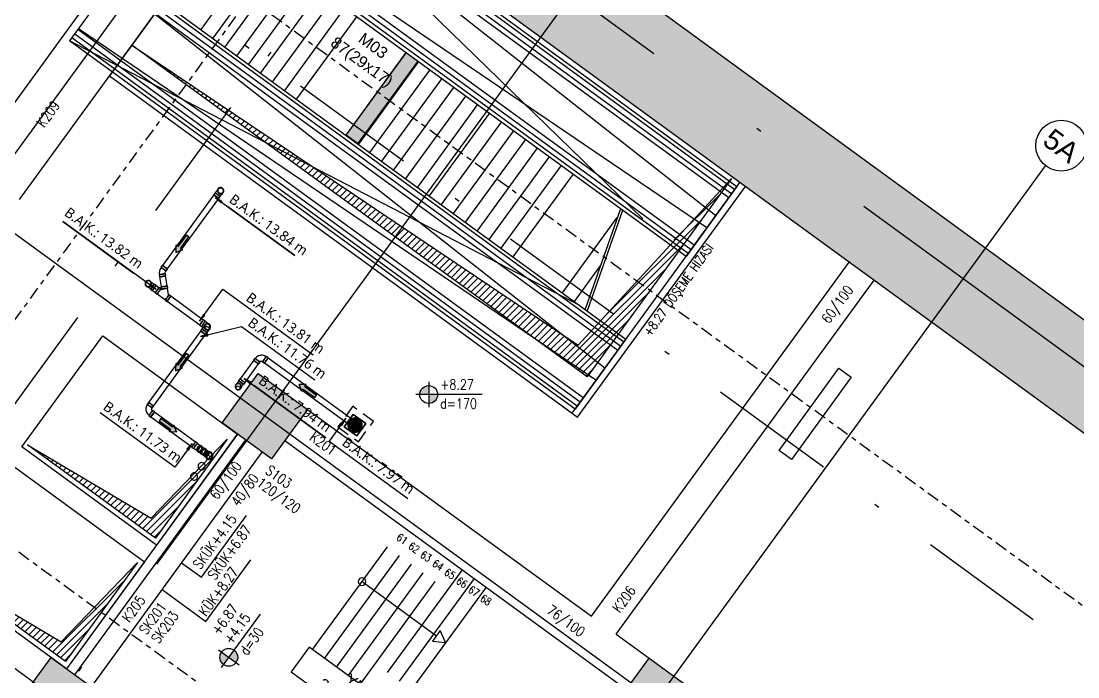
# Model space of a CAD drawing. Header units: millimetres. Extents: x 400382 to 401422, y 4543975 to 4544126.
# Drawn here: x 400757.86 to 400778.61, y 4544097.21 to 4544110.08 of the extents above; entities that cross this region are included whole.
import ezdxf
from ezdxf.enums import TextEntityAlignment as Align

# ---------------------------------------------------------------- set-up
doc = ezdxf.new("R2010")
doc.units = ezdxf.units.MM
for name, pattern in [('AKS', [3, 2.5, -0.25, 0, -0.25]), ('CENTER', [2, 1.25, -0.25, 0.25, -0.25]), ('CIZGI', [0.4, 0.25, -0.15]), ('CONTINU', [0]), ('DASHDOT2', [0.5, 0.25, -0.125, 0, -0.125]), ('HIDDEN', [0.375, 0.25, -0.125])]:
    doc.linetypes.add(name, pattern=pattern)
for name, color, linetype in [('aks prota', 2, 'AKS'), ('boşluk prota', 2, 'Continuous'), ('boşluk taraması prota', 252, 'Continuous'), ('caks prota', 4, 'Continuous'), ('kiriş boyutu prota', 6, 'Continuous'), ('kiriş prota', 6, 'Continuous'), ('kolon prota', 1, 'Continuous'), ('kolon tarama prota', 252, 'Continuous'), ('lkolon prota', 4, 'Continuous'), ('merdiven prota', 2, 'Continuous'), ('metraj prota', 2, 'Continuous'), ('not prota', 2, 'Continuous'), ('perde prota', 1, 'Continuous'), ('PRT-AL-TUNEL_EKSENI', 14, 'DASHDOT2'), ('PRT-MI-a_fit_drainage', 10, 'Continuous'), ('PRT-MI-ad_dim', 8, 'Continuous'), ('prt-s-taxis', 7, 'Continuous'), ('skesit prota', 7, 'Continuous'), ('st-s_level (kot)', 6, 'Continuous'), ('st-s_levelmark (kot işareti)', 4, 'Continuous'), ('st_s_not çizgisi', 4, 'CIZGI'), ('st_s_ölçü', 4, 'Continuous'), ('taks prota', 7, 'Continuous'), ('temel prota', 6, 'Continuous'), ('tkolon prota', 6, 'Continuous'), ('tnot prota', 4, 'Continuous')]:
    doc.layers.add(name, color=color, linetype=linetype)
doc.styles.add('OLCU', font='romanstw.shx')
doc.styles.add('PRT-MI-a_Arial', font='Arial.ttf', dxfattribs={"height": 30})
doc.styles.add('Segoe UI Light_1', font='', dxfattribs={"height": 200})
doc.styles.add('TAKS', font='Arial Unicode.ttf')
doc.styles.add('TKIRIS', font='romanstw.shx')
doc.styles.add('tkolon', font='romanstw.shx')
doc.styles.add('TNOT', font='romanstw.shx', dxfattribs={"width": 0.8, "height": 250})
doc.styles.get('Segoe UI Light_1').set_extended_font_data('Segoe UI Light')

# ---------------------------------------------------------------- blocks, each defined once
blk = doc.blocks.new('yürüyen mer 4')
at = {"color": 253}
blk.add_line((53984.2, 3429.1), (53984.2, 3599.1), dxfattribs=at)
blk.add_lwpolyline([(52756.3, 3429.1), (52756.3, 3599.1)], dxfattribs=at)
at = {"layer": 'st_s_ölçü', "color": 252, "ltscale": 0.1}
for points in [[(52756.3, 3599.1), (53984.2, 3599.1)], [(52756.3, 3591.6), (53984.2, 3591.6)], [(53984.2, 3581.8), (52756.3, 3581.8)], [(52756.3, 3571.6), (53984.2, 3571.6)], [(52756.3, 3529.1), (53984.2, 3569.8)], [(53984.2, 3453.6), (52756.3, 3499.1)], [(52756.3, 3456.6), (53984.2, 3456.6)], [(53984.2, 3446.3), (52756.3, 3446.3)], [(52756.3, 3436.6), (53984.2, 3436.6)], [(53984.2, 3429.1), (52756.3, 3429.1)]]:
    blk.add_lwpolyline(points, dxfattribs=at)
blk = doc.blocks.new('Stair_Anotation')
at = {"color": 0, "style": 'PRT-MI-a_Arial'}
blk.add_attdef('M.ADI', text='', height=0.2, dxfattribs=at).set_placement((0, 0), align=Align.BOTTOM_CENTER)
blk.add_attdef('BAS.SAYI-(EN-RIHT)', text='', height=0.2, dxfattribs=at).set_placement((0, -0.08), align=Align.TOP_CENTER)
blk = doc.blocks.new('*U41')
at = {"layer": 'metraj prota', "color": 4}
blk.add_lwpolyline([(-203.1, 0), (-180.6, 13), (-180.6, -13)], close=True, dxfattribs=at)
blk.add_lwpolyline([(0, 0), (-180.6, 0)], dxfattribs=at)
blk.add_circle((0, 0), 7.5, dxfattribs=at)
blk = doc.blocks.new('PLAN_KOT')
at = {"layer": 'st-s_levelmark (kot işareti)'}
h = blk.add_hatch(color=256, dxfattribs=at)
h.paths.add_polyline_path([(0, 17.5, 0.414214), (-17.5, 0), (0, 0)])
h.paths.add_polyline_path([(17.5, 0), (0, 0), (0, -17.5, 0.414214)])
for p, q in [((0, 25), (0, -25)), ((105, 0), (-25, 0))]:
    blk.add_line(p, q, dxfattribs=at)
blk.add_circle((0, 0), 17.5, dxfattribs=at)
at = {"layer": 'st-s_level (kot)', "color": 6, "style": 'OLCU', "width": 0.8}
for tag, p in [('KOT', (22.7, 9.8)), ('DÖŞEME_KALINLIĞI', (22.7, -27.6))]:
    blk.add_attdef(tag, p, '', height=20, dxfattribs=at)
blk = doc.blocks.new('+8.27 mekanik')
at = {"layer": 'kolon tarama prota'}
for points in [[(19225, 171739), (19375, 171720), (19375, 171759)], [(19225, 170411), (19147, 170528), (19195, 170528), (19195, 170811), (19255, 170811), (19255, 170528), (19303, 170528)], [(22710, 169744), (22827, 169822), (22827, 169774), (23110, 169774), (23110, 169714), (22827, 169714), (22827, 169666)], [(19339, 169597), (19189, 169617), (19189, 169578)], [(20401, 169597), (20421, 169747), (20382, 169747)], [(23842, 169744), (23823, 169594), (23862, 169594)], [(20590, 169360), (20702, 169461), (20672, 169487)], [(21771, 169204), (21921, 169184), (21921, 169224)], [(20590, 168530), (20512, 168647), (20560, 168647), (20560, 168930), (20620, 168930), (20620, 168647), (20668, 168647)], [(21310, 167572), (21193, 167494), (21193, 167542), (20910, 167542), (20910, 167602), (21193, 167602), (21193, 167650)], [(21697, 167572), (21677, 167422), (21717, 167422)]]:
    blk.add_hatch(color=256, dxfattribs=at).paths.add_polyline_path(points, flags=0)
for p, q in [((19161, 171811), (19161, 171766)), ((19166, 171766), (19166, 170049)), ((19375, 171759), (19225, 171739)), ((19225, 171739), (19375, 171720)), ((19225, 171739), (21154, 171739)), ((19284, 170049), (19284, 171766)), ((19289, 171766), (19289, 171811)), ((19375, 171720), (19375, 171759)), ((21154, 171739), (19514, 171739)), ((19255, 170811), (19195, 170811)), ((19195, 170811), (19195, 170528)), ((19255, 170811), (19195, 170811)), ((19195, 170528), (19195, 170811)), ((19255, 170528), (19255, 170811)), ((19255, 170528), (19255, 170811)), ((19195, 170528), (19147, 170528)), ((19147, 170528), (19225, 170411)), ((19195, 170528), (19147, 170528)), ((19147, 170528), (19225, 170411)), ((19225, 170411), (19303, 170528)), ((19303, 170528), (19225, 170411)), ((19303, 170528), (19255, 170528)), ((19255, 170528), (19303, 170528)), ((20401, 170374), (22593, 170374)), ((20401, 169597), (20401, 170374)), ((19161, 170049), (19161, 170004)), ((19289, 170004), (19289, 170049)), ((20590, 169360), (21129, 169997)), ((21129, 169997), (22909, 169997)), ((19219, 169864), (19251, 169833)), ((19254, 169836), (19395, 169696)), ((19341, 169923), (19309, 169954)), ((19478, 169779), (19337, 169920)), ((19513, 169751), (19481, 169782)), ((21913, 169808), (21869, 169808)), ((23925, 169803), (21913, 169803)), ((22827, 169822), (22710, 169744)), ((22827, 169822), (22710, 169744)), ((22827, 169774), (22827, 169822)), ((22827, 169774), (22827, 169822)), ((23110, 169774), (22827, 169774)), ((22827, 169774), (23110, 169774)), ((23110, 169714), (23110, 169774)), ((23110, 169714), (23110, 169774)), ((24218, 169894), (23918, 169894)), ((23918, 169894), (23918, 169594)), ((23918, 169594), (23918, 169894)), ((23918, 169894), (24218, 169894)), ((23918, 169894), (23918, 169894)), ((23969, 169808), (23925, 169808)), ((24063, 169884), (24063, 169864)), ((24063, 169864), (24063, 169884)), ((24063, 169884), (24063, 169884)), ((24063, 169864), (24063, 169864)), ((24063, 169839), (24063, 169819)), ((24063, 169819), (24063, 169839)), ((24063, 169839), (24063, 169839)), ((24063, 169819), (24063, 169819)), ((24063, 169794), (24063, 169774)), ((24063, 169774), (24063, 169794)), ((24063, 169794), (24063, 169794)), ((24063, 169774), (24063, 169774)), ((24073, 169864), (24073, 169884)), ((24073, 169884), (24073, 169864)), ((24073, 169884), (24073, 169884)), ((24073, 169864), (24073, 169864)), ((24073, 169819), (24073, 169839)), ((24073, 169839), (24073, 169819)), ((24073, 169839), (24073, 169839)), ((24073, 169819), (24073, 169819)), ((24073, 169774), (24073, 169794)), ((24073, 169794), (24073, 169774)), ((24073, 169794), (24073, 169794)), ((24073, 169774), (24073, 169774)), ((24218, 169594), (24218, 169894)), ((24218, 169894), (24218, 169594)), ((24218, 169894), (24218, 169894)), ((17078, 169597), (18796, 169597)), ((19339, 169597), (17078, 169597)), ((19153, 169661), (19153, 169661)), ((19339, 169597), (19189, 169617)), ((19189, 169617), (19189, 169578)), ((19189, 169578), (19339, 169597)), ((19296, 169661), (19251, 169661)), ((19368, 169656), (19296, 169656)), ((19413, 169661), (19368, 169661)), ((19391, 169692), (19423, 169661)), ((19438, 169655), (19413, 169655)), ((19427, 169665), (19438, 169655)), ((19600, 169655), (19508, 169746)), ((19610, 169655), (19600, 169655)), ((19654, 169661), (19610, 169661)), ((19616, 169638), (19610, 169644)), ((19610, 169632), (19610, 169631)), ((20447, 169656), (19654, 169656)), ((20421, 169747), (20382, 169747)), ((20382, 169747), (20401, 169597)), ((20401, 169597), (20421, 169747)), ((20491, 169661), (20447, 169661)), ((21707, 169646), (21707, 169601)), ((21712, 169601), (21712, 169148)), ((21830, 169148), (21830, 169601)), ((21834, 169601), (21834, 169646)), ((21869, 169681), (21913, 169681)), ((21913, 169685), (23925, 169685)), ((22710, 169744), (22827, 169666)), ((22827, 169666), (22710, 169744)), ((22827, 169666), (22827, 169714)), ((22827, 169714), (23110, 169714)), ((22827, 169714), (23110, 169714)), ((22827, 169714), (22827, 169666)), ((23842, 169744), (23823, 169594)), ((23823, 169594), (23862, 169594)), ((23862, 169594), (23842, 169744)), ((23842, 169744), (23842, 169189)), ((23918, 169594), (24218, 169594)), ((24218, 169594), (23918, 169594)), ((23918, 169594), (23918, 169594)), ((23925, 169681), (23969, 169681)), ((23948, 169749), (23928, 169749)), ((23928, 169749), (23948, 169749)), ((23928, 169749), (23928, 169749)), ((23928, 169739), (23948, 169739)), ((23948, 169739), (23928, 169739)), ((23928, 169739), (23928, 169739)), ((23948, 169749), (23948, 169749)), ((23948, 169739), (23948, 169739)), ((23993, 169749), (23973, 169749)), ((23973, 169749), (23993, 169749)), ((23973, 169749), (23973, 169749)), ((23973, 169739), (23993, 169739)), ((23993, 169739), (23973, 169739)), ((23973, 169739), (23973, 169739)), ((23993, 169749), (23993, 169749)), ((23993, 169739), (23993, 169739)), ((24038, 169749), (24018, 169749)), ((24018, 169749), (24038, 169749)), ((24018, 169749), (24018, 169749)), ((24018, 169739), (24038, 169739)), ((24038, 169739), (24018, 169739)), ((24018, 169739), (24018, 169739)), ((24038, 169749), (24038, 169749)), ((24038, 169739), (24038, 169739)), ((24063, 169715), (24063, 169695)), ((24063, 169695), (24063, 169715)), ((24063, 169715), (24063, 169715)), ((24063, 169695), (24063, 169695)), ((24063, 169670), (24063, 169649)), ((24063, 169649), (24063, 169670)), ((24063, 169670), (24063, 169670)), ((24063, 169649), (24063, 169649)), ((24063, 169624), (24063, 169604)), ((24063, 169604), (24063, 169624)), ((24063, 169624), (24063, 169624)), ((24063, 169604), (24063, 169604)), ((24073, 169695), (24073, 169715)), ((24073, 169715), (24073, 169695)), ((24073, 169715), (24073, 169715)), ((24073, 169695), (24073, 169695)), ((24073, 169649), (24073, 169670)), ((24073, 169670), (24073, 169649)), ((24073, 169670), (24073, 169670)), ((24073, 169649), (24073, 169649)), ((24073, 169604), (24073, 169624)), ((24073, 169624), (24073, 169604)), ((24073, 169624), (24073, 169624)), ((24073, 169604), (24073, 169604)), ((24117, 169749), (24097, 169749)), ((24097, 169749), (24117, 169749)), ((24097, 169749), (24097, 169749)), ((24097, 169739), (24117, 169739)), ((24117, 169739), (24097, 169739)), ((24097, 169739), (24097, 169739)), ((24117, 169749), (24117, 169749)), ((24117, 169739), (24117, 169739)), ((24163, 169749), (24142, 169749)), ((24142, 169749), (24163, 169749)), ((24142, 169749), (24142, 169749)), ((24142, 169739), (24163, 169739)), ((24163, 169739), (24142, 169739)), ((24142, 169739), (24142, 169739)), ((24163, 169749), (24163, 169749)), ((24163, 169739), (24163, 169739)), ((24208, 169749), (24188, 169749)), ((24188, 169749), (24208, 169749)), ((24188, 169749), (24188, 169749)), ((24188, 169739), (24208, 169739)), ((24208, 169739), (24188, 169739)), ((24188, 169739), (24188, 169739)), ((24208, 169749), (24208, 169749)), ((24208, 169739), (24208, 169739)), ((24218, 169594), (24218, 169594)), ((19153, 169534), (19153, 169534)), ((19251, 169534), (19296, 169534)), ((19296, 169538), (19368, 169538)), ((19368, 169534), (19413, 169534)), ((19413, 169540), (19610, 169540)), ((19610, 169534), (19654, 169534)), ((19654, 169538), (20447, 169538)), ((20447, 169534), (20491, 169534)), ((20526, 169499), (20526, 169455)), ((20531, 169455), (20531, 167715)), ((20672, 169487), (20590, 169360)), ((20590, 169360), (20702, 169461)), ((20649, 167715), (20649, 169455)), ((20653, 169455), (20653, 169499)), ((20702, 169461), (20672, 169487)), ((21707, 169148), (21707, 169103)), ((21921, 169224), (21771, 169204)), ((21771, 169204), (21921, 169184)), ((21771, 169204), (23752, 169204)), ((21834, 169103), (21834, 169148)), ((21921, 169184), (21921, 169224)), ((23752, 169204), (22023, 169204)), ((23842, 169189), (25759, 169189)), ((20620, 168930), (20560, 168930)), ((20560, 168930), (20560, 168647)), ((20620, 168930), (20560, 168930)), ((20560, 168647), (20560, 168930)), ((20620, 168647), (20620, 168930)), ((20620, 168647), (20620, 168930)), ((20560, 168647), (20512, 168647)), ((20512, 168647), (20590, 168530)), ((20560, 168647), (20512, 168647)), ((20512, 168647), (20590, 168530)), ((20590, 168530), (20668, 168647)), ((20668, 168647), (20590, 168530)), ((20668, 168647), (20620, 168647)), ((20620, 168647), (20668, 168647)), ((20526, 167715), (20526, 167670)), ((20653, 167670), (20653, 167715)), ((20733, 167636), (20688, 167636)), ((20688, 167508), (20733, 167508)), ((21732, 167631), (20733, 167631)), ((20733, 167513), (21732, 167513)), ((21193, 167602), (20910, 167602)), ((20910, 167602), (20910, 167542)), ((21193, 167602), (20910, 167602)), ((20910, 167602), (20910, 167542)), ((20910, 167542), (21193, 167542)), ((21193, 167542), (20910, 167542)), ((21310, 167572), (21193, 167650)), ((21193, 167650), (21193, 167602)), ((21193, 167650), (21310, 167572)), ((21193, 167602), (21193, 167650)), ((21193, 167494), (21310, 167572)), ((21193, 167494), (21310, 167572)), ((21193, 167542), (21193, 167494)), ((21193, 167542), (21193, 167494)), ((21697, 167572), (21677, 167422)), ((21717, 167422), (21697, 167572)), ((21697, 167572), (21697, 166994)), ((21776, 167636), (21732, 167636)), ((21732, 167508), (21776, 167508)), ((21902, 167636), (21871, 167636)), ((21871, 167508), (21902, 167508)), ((21954, 167631), (21902, 167631)), ((21902, 167513), (21954, 167513)), ((21985, 167636), (21954, 167636)), ((21954, 167508), (21985, 167508)), ((22075, 167629), (21985, 167629)), ((21985, 167515), (22075, 167515)), ((22081, 167529), (22081, 167615)), ((21677, 167422), (21717, 167422)), ((21697, 166994), (19882, 166994))]:
    blk.add_line(p, q, dxfattribs=at)
at = {"layer": 'kolon tarama prota', "flags": 128}
for points in [[(19168, 171909), (19172, 171932), (19186, 171951), (19206, 171963), (19225, 171966)], [(19168, 171811), (19168, 171841), (19168, 171868), (19168, 171890), (19168, 171904), (19168, 171909), (19168, 171909)], [(19225, 171852), (19202, 171857), (19183, 171870), (19171, 171890), (19168, 171909)], [(19225, 171966), (19248, 171962), (19267, 171948), (19279, 171929), (19282, 171909)], [(19282, 171909), (19277, 171887), (19264, 171868), (19244, 171855), (19225, 171852)], [(19282, 171909), (19282, 171904), (19282, 171891), (19282, 171869), (19282, 171842), (19282, 171812), (19282, 171811)], [(19168, 170004), (19173, 169962), (19182, 169931)], [(19288, 169975), (19282, 170001), (19282, 170004)], [(19305, 169950), (19289, 169972), (19288, 169975)], [(19182, 169931), (19203, 169894), (19224, 169869)], [(21869, 169802), (21831, 169797), (21795, 169783), (21764, 169761), (21759, 169756)], [(23969, 169802), (23999, 169802), (24027, 169802), (24048, 169802), (24063, 169802), (24068, 169802), (24068, 169802)], [(24011, 169744), (24015, 169767), (24029, 169786), (24048, 169798), (24068, 169802)], [(24068, 169802), (24090, 169797), (24109, 169783), (24121, 169764), (24125, 169744)], [(19153, 169655), (19157, 169655), (19171, 169655), (19193, 169655), (19220, 169655), (19250, 169655), (19251, 169655)], [(20590, 169655), (20585, 169655), (20571, 169655), (20550, 169655), (20523, 169655), (20493, 169655), (20491, 169655)], [(20533, 169597), (20537, 169620), (20551, 169639), (20570, 169651), (20590, 169655)], [(20533, 169499), (20533, 169529), (20533, 169557), (20533, 169578), (20533, 169592), (20533, 169597), (20533, 169597)], [(20590, 169540), (20567, 169545), (20548, 169558), (20536, 169578), (20533, 169597)], [(20590, 169655), (20612, 169650), (20631, 169637), (20644, 169617), (20647, 169597)], [(20647, 169597), (20642, 169575), (20629, 169556), (20609, 169544), (20590, 169540)], [(20647, 169597), (20647, 169593), (20647, 169579), (20647, 169558), (20647, 169531), (20647, 169500), (20647, 169499)], [(21759, 169756), (21735, 169726), (21720, 169690), (21714, 169653), (21713, 169646)], [(21828, 169646), (21832, 169665), (21840, 169675)], [(21840, 169675), (21857, 169685), (21869, 169687)], [(24068, 169687), (24063, 169687), (24049, 169687), (24028, 169687), (24001, 169687), (23971, 169687), (23969, 169687)], [(24068, 169687), (24045, 169692), (24026, 169705), (24014, 169725), (24011, 169744)], [(24125, 169744), (24120, 169722), (24107, 169703), (24087, 169691), (24068, 169687)], [(19251, 169540), (19221, 169540), (19194, 169540), (19172, 169540), (19158, 169540), (19153, 169540), (19153, 169540)], [(20491, 169540), (20522, 169540), (20549, 169540), (20571, 169540), (20585, 169540), (20590, 169540), (20590, 169540)], [(21713, 169103), (21713, 169073), (21713, 169046), (21713, 169024), (21713, 169010), (21713, 169005), (21713, 169005)], [(21828, 169005), (21828, 169010), (21828, 169023), (21828, 169045), (21828, 169072), (21828, 169102), (21828, 169103)], [(20533, 167670), (20537, 167632), (20551, 167596), (20574, 167565), (20578, 167560)], [(20578, 167560), (20609, 167537), (20644, 167521), (20682, 167515), (20688, 167515)], [(20659, 167641), (20649, 167658), (20647, 167670)], [(20688, 167629), (20669, 167634), (20659, 167641)], [(21871, 167629), (21842, 167629), (21809, 167629), (21776, 167629)], [(21776, 167515), (21812, 167515), (21845, 167515), (21871, 167515)]]:
    blk.add_lwpolyline(points, dxfattribs=at)
at = {"layer": 'kolon tarama prota'}
for centre, radius, start, end in [((19225, 171909), 63.8, 90.0005, 270.0005), ((19225, 171909), 63.8, 90.0005, 270.0005), ((19225, 171909), 57.2, 90.0005, 270.0005), ((19225, 171909), 63.8, 270.0005, 90.0005), ((19225, 171909), 63.8, 270.0005, 90.0005), ((19225, 171909), 57.1, 270.0005, 90.0005), ((24068, 169744), 140, 92.0467, 177.9533), ((24068, 169744), 140, 92.0467, 177.9533), ((24068, 169744), 120, 92.388, 177.612), ((24068, 169744), 120, 92.388, 177.612), ((24068, 169744), 100, 90, 270), ((24068, 169744), 100, 90, 270), ((24068, 169744), 95, 93.017, 176.983), ((24068, 169744), 95, 93.017, 176.983), ((24068, 169744), 90, 90, 270), ((24068, 169744), 90, 90, 270), ((24068, 169744), 75, 93.8226, 176.1774), ((24068, 169744), 75, 93.8226, 176.1774), ((24068, 169744), 63.8, 0, 180), ((24068, 169744), 63.8, 0, 180), ((24068, 169744), 59, 0, 180), ((24068, 169744), 57.2, 0, 180), ((24068, 169744), 50, 95.7392, 174.2608), ((24068, 169744), 50, 95.7392, 174.2608), ((24068, 169744), 50, 90, 270), ((24068, 169744), 50, 90, 270), ((24068, 169744), 30, 99.5941, 170.4059), ((24068, 169744), 30, 99.5941, 170.4059), ((24068, 169744), 100, 270, 90), ((24068, 169744), 100, 270, 90), ((24068, 169744), 90, 270, 90), ((24068, 169744), 90, 270, 90), ((24068, 169774), 29.5, 270, 90), ((24068, 169744), 50, 270, 90), ((24068, 169744), 50, 270, 90), ((24068, 169744), 140, 2.0467, 87.9533), ((24068, 169744), 140, 2.0467, 87.9533), ((24068, 169744), 120, 2.388, 87.612), ((24068, 169744), 120, 2.388, 87.612), ((24068, 169744), 95, 3.017, 86.983), ((24068, 169744), 95, 3.017, 86.983), ((24068, 169744), 75, 3.8226, 86.1774), ((24068, 169744), 75, 3.8226, 86.1774), ((24068, 169744), 50, 5.7392, 84.2608), ((24068, 169744), 50, 5.7392, 84.2608), ((24068, 169744), 30, 9.5941, 80.4059), ((24068, 169744), 30, 9.5941, 80.4059), ((19153, 169597), 63.8, 360, 180), ((19153, 169597), 63.8, 360, 180), ((19153, 169597), 63.8, 180, 360), ((19153, 169597), 63.8, 180, 360), ((19153, 169597), 57.2, 360, 180), ((19153, 169597), 57.1, 180, 360), ((20590, 169597), 63.8, 0, 180), ((20590, 169597), 63.8, 0, 180), ((20590, 169597), 63.8, 90, 270), ((20590, 169597), 63.8, 90, 270), ((20590, 169597), 63.8, 180, 0), ((20590, 169597), 63.8, 180, 0), ((20590, 169597), 59, 0, 180), ((20590, 169597), 59, 180, 0), ((20590, 169597), 57.2, 0, 180), ((20590, 169597), 57.1, 90, 270), ((20590, 169597), 57.1, 180, 0), ((20590, 169568), 29.5, 90, 270), ((20590, 169597), 63.8, 270, 90), ((20590, 169597), 63.8, 270, 90), ((20590, 169627), 29.5, 270, 90), ((20590, 169597), 57.1, 270, 90), ((24068, 169744), 140, 182.0467, 267.9533), ((24068, 169744), 140, 182.0467, 267.9533), ((24068, 169744), 120, 182.388, 267.612), ((24068, 169744), 120, 182.388, 267.612), ((24068, 169744), 95, 183.017, 266.983), ((24068, 169744), 95, 183.017, 266.983), ((24068, 169744), 75, 183.8226, 266.1774), ((24068, 169744), 75, 183.8226, 266.1774), ((24068, 169744), 63.8, 180, 0), ((24068, 169744), 63.8, 180, 0), ((24068, 169744), 59, 180, 0), ((24068, 169744), 57.1, 180, 0), ((24068, 169744), 50, 185.7392, 264.2608), ((24068, 169744), 50, 185.7392, 264.2608), ((24068, 169715), 29.5, 90, 270), ((24068, 169744), 30, 189.5941, 260.4059), ((24068, 169744), 30, 189.5941, 260.4059), ((24068, 169744), 50, 275.7392, 354.2608), ((24068, 169744), 30, 279.5941, 350.4059), ((24068, 169744), 95, 273.017, 356.983), ((24068, 169744), 75, 273.8226, 356.1774), ((24068, 169744), 140, 272.0467, 357.9533), ((24068, 169744), 120, 272.388, 357.612), ((24068, 169744), 30, 279.5941, 350.4059), ((24068, 169744), 50, 275.7392, 354.2608), ((24068, 169744), 75, 273.8226, 356.1774), ((24068, 169744), 95, 273.017, 356.983), ((24068, 169744), 120, 272.388, 357.612), ((24068, 169744), 140, 272.0467, 357.9533), ((21771, 169005), 63.8, 90, 270), ((21771, 169005), 63.8, 90, 270), ((21771, 169005), 59, 0, 180), ((21771, 169005), 59, 180, 0), ((21771, 169005), 57.2, 90, 270), ((21771, 168975), 29.5, 90, 270), ((21771, 169005), 63.8, 270, 90), ((21771, 169005), 63.8, 270, 90), ((21771, 169034), 29.5, 270, 90), ((21771, 169005), 57.1, 270, 90), ((22108, 167572), 75.5, 0, 180), ((22108, 167572), 75.5, 0, 180), ((22108, 167572), 75.5, 180, 0), ((22108, 167572), 75.5, 180, 0), ((22108, 167572), 72, 0, 180), ((22108, 167572), 72, 180, 0), ((22108, 167572), 63.8, 0, 180), ((22108, 167572), 63.8, 0, 180), ((22108, 167572), 63.8, 180, 0), ((22108, 167572), 63.8, 180, 0), ((22108, 167572), 59, 0, 180), ((22108, 167572), 59, 180, 0), ((22108, 167536), 36, 90, 270), ((22108, 167608), 36, 270, 90), ((22108, 167318), 70.6, 0, 180), ((22108, 167318), 70.7, 180, 0), ((22108, 167068), 70.6, 0, 180), ((22108, 167068), 70.6, 180, 0)]:
    blk.add_arc(centre, radius, start, end, dxfattribs=at)
for centre, major_axis, ratio, start_param, end_param in [((19225, 171811), (-63.8, 0), 0.01, 4.712389, 7.853982), ((19225, 171766), (-63.8, 0), 0.01, 4.712389, 7.853982), ((19225, 171811), (-57.1, 0), 0.01, 4.712389, 7.853982), ((19225, 171766), (59, 0), 0.009999, 1.570796, 3.141593), ((19225, 171766), (59, 0), 0.009999, 3.141593, 4.712389), ((19225, 171811), (-57.1, 0), 0.01, 1.570796, 4.712389), ((19225, 171811), (-63.8, 0), 0.01, 1.570796, 4.712389), ((19225, 171766), (59, 0), 0.009999, 0, 1.570796), ((19225, 171766), (-63.8, 0), 0.01, 1.570796, 4.712389), ((19225, 171766), (59, 0), 0.009999, 4.712389, 6.283185), ((19225, 170049), (63.8, 0), 0.009999, 3.145737, 6.28733), ((19225, 170049), (63.8, 0), 0.009999, 0.004144, 3.145737), ((19225, 170004), (63.8, 0), 0.009999, 0.004144, 3.145737), ((19225, 170004), (63.8, 0), 0.009999, 3.145737, 6.28733), ((19225, 170049), (59, 0), 0.009999, 1.570796, 3.141593), ((19225, 170049), (59, 0), 0.009999, 3.141593, 4.712389), ((19225, 170004), (57.1, 0), 0.009999, 0.004144, 3.145737), ((19225, 170004), (57.1, 0), 0.009999, 3.145737, 6.28733), ((19225, 170049), (59, 0), 0.009999, 0, 1.570796), ((19225, 170049), (59, 0), 0.009999, 4.712389, 6.283185), ((19264, 169909), (45.1, 45.1), 0.010001, 6.279045, 9.420638), ((19264, 169909), (45.1, 45.1), 0.010001, 3.137453, 6.279045), ((19264, 169909), (40.4, 40.4), 0.010001, 3.137453, 6.279045), ((19264, 169909), (40.4, 40.4), 0.010001, 6.279045, 9.420638), ((19296, 169878), (45.1, 45.1), 0.010001, 6.279045, 9.420638), ((19296, 169878), (45.1, 45.1), 0.010001, 3.137453, 6.279045), ((19296, 169878), (41.7, 41.7), 0.009979, 1.570796, 3.141593), ((19296, 169878), (41.7, 41.7), 0.009979, 3.141593, 4.712389), ((19296, 169878), (41.7, 41.7), 0.009979, 0, 1.570796), ((19296, 169878), (41.7, 41.7), 0.009979, 4.712389, 6.283185), ((19436, 169737), (45.1, 45.1), 0.010001, 0.004141, 3.145733), ((19436, 169737), (45.1, 45.1), 0.010001, 3.145733, 6.287326), ((19436, 169737), (41.7, 41.7), 0.009979, 0, 1.570796), ((19436, 169737), (41.7, 41.7), 0.009979, 4.712389, 6.283185), ((21869, 169744), (0, 63.8), 0.01, 0.009999, 3.151592), ((21869, 169744), (0, 57.1), 0.01, 0.009999, 3.151592), ((21869, 169744), (0, 63.8), 0.01, 3.151592, 6.293184), ((21869, 169744), (0, 57.2), 0.01, 3.151592, 6.293184), ((21913, 169744), (0, 63.8), 0.01, 0.009999, 3.151592), ((21913, 169744), (0, 63.8), 0.01, 3.151592, 6.293184), ((21913, 169744), (0, 59), 0.01, 4.712389, 6.283185), ((21913, 169744), (0, 59), 0.01, 0, 1.570796), ((23925, 169744), (0, 63.8), 0.01, 4.712389, 7.853982), ((23925, 169744), (0, 59), 0.01, 0, 1.570796), ((23925, 169744), (0, 59), 0.01, 4.712389, 6.283185), ((23969, 169744), (0, 63.8), 0.01, 4.712389, 7.853982), ((23969, 169744), (0, 57.2), 0.01, 4.712389, 7.853982), ((19251, 169597), (0, 63.8), 0.01, 4.712389, 7.853982), ((19251, 169597), (0, 63.8), 0.01, 1.570796, 4.712389), ((19251, 169597), (0, 57.2), 0.01, 4.712389, 7.853982), ((19251, 169597), (0, 57.1), 0.01, 1.570796, 4.712389), ((19296, 169597), (0, 63.8), 0.01, 4.712389, 7.853982), ((19296, 169597), (0, 59), 0.01, 0, 1.570796), ((19296, 169597), (0, 59), 0.01, 1.570796, 3.141593), ((19296, 169597), (0, 63.8), 0.01, 1.570796, 4.712389), ((19296, 169597), (0, 59), 0.01, 4.712389, 6.283185), ((19296, 169597), (0, 59), 0.01, 3.141593, 4.712389), ((19368, 169597), (0, 63.8), 0.01, 6.279041, 9.420634), ((19368, 169597), (0, 59), 0.01, 0, 1.570796), ((19368, 169597), (0, 59), 0.01, 1.570796, 3.141593), ((19368, 169597), (0, 63.8), 0.01, 3.137448, 6.279041), ((19368, 169597), (0, 59), 0.01, 4.712389, 6.283185), ((19368, 169597), (0, 59), 0.01, 3.141593, 4.712389), ((19436, 169737), (41.7, 41.7), 0.009979, 1.570796, 3.141593), ((19436, 169737), (41.7, 41.7), 0.009979, 3.141593, 4.712389), ((19413, 169597), (0, 63.8), 0.01, 6.279041, 9.420634), ((19413, 169597), (0, 57.1), 0.01, 6.279041, 9.420634), ((19413, 169597), (0, 63.8), 0.01, 3.137448, 6.279041), ((19413, 169597), (0, 57.2), 0.01, 3.137448, 6.279041), ((19468, 169706), (45.1, 45.1), 0.010001, 0.004141, 3.145733), ((19468, 169706), (45.1, 45.1), 0.010001, 3.145733, 6.287326), ((19468, 169706), (40.4, 40.4), 0.010001, 0.004141, 3.145733), ((19468, 169706), (40.4, 40.4), 0.010001, 3.145733, 6.287326), ((19610, 169597), (0, 63.8), 0.01, 6.279041, 9.420634), ((19610, 169597), (0, 57.2), 0.01, 6.279041, 9.420634), ((19610, 169597), (0, 63.8), 0.01, 3.137448, 6.279041), ((19610, 169597), (0, 57.1), 0.01, 3.137448, 6.279041), ((19576, 169597), (40.4, 40.4), 0.010001, 5.71513, 6.287326), ((19576, 169597), (40.4, 40.4), 0.010001, 0.004141, 0.576337), ((19654, 169597), (0, 63.8), 0.01, 6.279041, 9.420634), ((19654, 169597), (0, 63.8), 0.01, 3.137448, 6.279041), ((19654, 169597), (0, 59), 0.009925, 0, 1.570796), ((19654, 169597), (0, 59), 0.009925, 4.712389, 6.283185), ((19654, 169597), (0, 59), 0.009925, 1.570796, 3.141593), ((19654, 169597), (0, 59), 0.009925, 3.141593, 4.712389), ((20447, 169597), (0, 63.8), 0.009925, 4.712389, 7.853982), ((20447, 169597), (0, 59), 0.009925, 0, 1.570796), ((20447, 169597), (0, 59), 0.009925, 1.570796, 3.141593), ((20447, 169597), (0, 63.8), 0.009925, 1.570796, 4.712389), ((20447, 169597), (0, 59), 0.009925, 4.712389, 6.283185), ((20447, 169597), (0, 59), 0.009925, 3.141593, 4.712389), ((20491, 169597), (0, 63.8), 0.009925, 4.712389, 7.853982), ((20491, 169597), (0, 57.2), 0.009925, 4.712389, 7.853982), ((20491, 169597), (0, 63.8), 0.009925, 1.570796, 4.712389), ((20491, 169597), (0, 57.1), 0.009925, 1.570796, 4.712389), ((21771, 169646), (-63.8, 0), 0.01, 6.273186, 9.414779), ((21771, 169601), (-63.8, 0), 0.01, 6.273186, 9.414779), ((21771, 169646), (-63.8, 0), 0.01, 3.131593, 6.273186), ((21771, 169601), (-63.8, 0), 0.01, 3.131593, 6.273186), ((21771, 169601), (59, 0), 0.01, 1.570796, 3.141593), ((21771, 169601), (59, 0), 0.01, 3.141593, 4.712389), ((21771, 169646), (-57.1, 0), 0.01, 3.131593, 6.273186), ((21771, 169646), (-57.1, 0), 0.01, 6.273186, 9.414779), ((21771, 169601), (59, 0), 0.01, 0, 1.570796), ((21771, 169601), (59, 0), 0.01, 4.712389, 6.283185), ((21913, 169744), (0, 59), 0.01, 3.141593, 4.712389), ((21913, 169744), (0, 59), 0.01, 1.570796, 3.141593), ((23925, 169744), (0, 59), 0.01, 1.570796, 3.141593), ((23925, 169744), (0, 63.8), 0.01, 1.570796, 4.712389), ((23925, 169744), (0, 59), 0.01, 3.141593, 4.712389), ((23969, 169744), (0, 57.1), 0.01, 1.570796, 4.712389), ((23969, 169744), (0, 63.8), 0.01, 1.570796, 4.712389), ((20590, 169499), (63.8, 0), 0.009978, 1.570796, 4.712389), ((20590, 169455), (-63.8, 0), 0.009978, 4.712389, 7.853982), ((20590, 169499), (57.1, 0), 0.009978, 1.570796, 4.712389), ((20590, 169455), (59, 0), 0.00998, 3.141593, 4.712389), ((20590, 169455), (-59, 0), 0.00998, 4.712389, 6.283185), ((20590, 169499), (-57.2, 0), 0.009978, 1.570796, 4.712389), ((20590, 169499), (-63.8, 0), 0.009978, 1.570796, 4.712389), ((20590, 169455), (59, 0), 0.00998, 4.712389, 6.283185), ((20590, 169455), (-59, 0), 0.00998, 3.141593, 4.712389), ((20590, 169455), (63.8, 0), 0.009978, 4.712389, 7.853982), ((21771, 169148), (63.8, 0), 0.01, 1.570796, 4.712389), ((21771, 169148), (59, 0), 0.01, 1.570796, 3.141593), ((21771, 169148), (59, 0), 0.01, 3.141593, 4.712389), ((21771, 169148), (59, 0), 0.01, 0, 1.570796), ((21771, 169148), (59, 0), 0.01, 4.712389, 6.283185), ((21771, 169148), (63.8, 0), 0.01, 4.712389, 7.853982), ((21771, 169103), (63.8, 0), 0.01, 1.570796, 4.712389), ((21771, 169103), (57.2, 0), 0.01, 1.570796, 4.712389), ((21771, 169103), (63.8, 0), 0.01, 4.712389, 7.853982), ((21771, 169103), (57.1, 0), 0.01, 4.712389, 7.853982), ((20590, 167715), (63.8, 0), 0.009978, 3.151592, 6.293184), ((20590, 167715), (63.8, 0), 0.009978, 0.009999, 3.151592), ((20590, 167715), (-59, 0), 0.00998, 4.712389, 6.283185), ((20590, 167715), (-59, 0), 0.00998, 0, 1.570796), ((20590, 167715), (-59, 0), 0.00998, 3.141593, 4.712389), ((20590, 167715), (-59, 0), 0.00998, 1.570796, 3.141593), ((20590, 167670), (63.8, 0), 0.009978, 0.009999, 3.151592), ((20590, 167670), (63.8, 0), 0.009978, 3.151592, 6.293184), ((20590, 167670), (57.2, 0), 0.009978, 0.009999, 3.151592), ((20590, 167670), (57.1, 0), 0.009978, 3.151592, 6.293184), ((20688, 167572), (0, 63.8), 0.01, 6.273207, 9.4148), ((20688, 167572), (0, 63.8), 0.01, 3.131615, 6.273207), ((20688, 167572), (0, 57.2), 0.01, 3.131615, 6.273207), ((20688, 167572), (0, 57.2), 0.01, 6.273207, 9.4148), ((20733, 167572), (0, 63.8), 0.01, 6.273207, 9.4148), ((20733, 167572), (0, 59), 0.01, 0, 1.570796), ((20733, 167572), (0, 59), 0.01, 1.570796, 3.141593), ((20733, 167572), (0, 63.8), 0.01, 3.131615, 6.273207), ((20733, 167572), (0, 59), 0.01, 4.712389, 6.283185), ((20733, 167572), (0, 59), 0.01, 3.141593, 4.712389), ((21732, 167572), (0, 63.8), 0.01, 4.712389, 7.853982), ((21732, 167572), (0, 59), 0.01, 0, 1.570796), ((21732, 167572), (0, 59), 0.01, 1.570796, 3.141593), ((21732, 167572), (0, 63.8), 0.01, 1.570796, 4.712389), ((21732, 167572), (0, 59), 0.01, 4.712389, 6.283185), ((21732, 167572), (0, 59), 0.01, 3.141593, 4.712389), ((21776, 167572), (0, 63.8), 0.01, 4.712389, 7.853982), ((21776, 167572), (0, 57.1), 0.01, 4.712389, 7.853982), ((21776, 167572), (0, 63.8), 0.01, 1.570796, 4.712389), ((21776, 167572), (0, 57.2), 0.01, 1.570796, 4.712389), ((21871, 167572), (0, 63.8), 0.707107, 4.712389, 7.853982), ((21871, 167572), (0, 63.8), 0.707107, 1.570796, 4.712389), ((21871, 167572), (0, 57.1), 0.707107, 4.712389, 7.853982), ((21871, 167572), (0, 57.2), 0.707107, 1.570796, 4.712389), ((21902, 167572), (0, 63.8), 0.707107, 4.712389, 7.853982), ((21902, 167572), (0, 63.8), 0.707107, 1.570796, 4.712389), ((21902, 167572), (0, 59), 0.707107, 0, 1.570796), ((21902, 167572), (0, 59), 0.707107, 1.570796, 3.141593), ((21902, 167572), (0, 59), 0.707107, 4.712389, 6.283185), ((21902, 167572), (0, 59), 0.707107, 3.141593, 4.712389), ((21954, 167572), (0, 63.8), 0.707107, 4.712389, 7.853982), ((21954, 167572), (0, 63.8), 0.707107, 1.570796, 4.712389), ((21954, 167572), (0, 59), 0.707107, 0, 1.570796), ((21954, 167572), (0, 59), 0.707107, 1.570796, 3.141593), ((21985, 167572), (0, 63.8), 0.707107, 4.712389, 7.853982), ((21985, 167572), (0, 63.8), 0.707107, 1.570796, 4.712389), ((21985, 167572), (0, 57.2), 0.707107, 4.712389, 7.853982), ((21985, 167572), (0, 57.1), 0.707107, 1.570796, 4.712389), ((21954, 167572), (0, 59), 0.707107, 4.712389, 6.283185), ((21954, 167572), (0, 59), 0.707107, 3.141593, 4.712389), ((22108, 167572), (0, 57.2), 0.707107, 0.722561, 1.570796), ((22108, 167572), (0, 57.2), 0.707107, 1.570796, 2.419031)]:
    blk.add_ellipse(centre, major_axis=major_axis, ratio=ratio, start_param=start_param, end_param=end_param, dxfattribs=at)
at = {"layer": 'kolon tarama prota', "style": 'Segoe UI Light_1'}
for s, p in [('B.A.K.: 13.84 m', (19471, 171825)), ('B.A.K.: 13.81 m', (20876, 170460)), ('B.A.K.: 11.76 m', (21193, 170083)), ('B.A.K.: 13.82 m', (17009, 169710)), ('B.A.K.: 7.94 m', (22032, 169290)), ('B.A.K.: 7.97 m', (24072, 169275)), ('B.A.K.: 11.73 m', (19867, 167080))]:
    blk.add_text(s, height=200, dxfattribs=at).set_placement(p)
blk = doc.blocks.new('YER SUZGECI_20x20')
at = {"color": 2}
blk.add_lwpolyline([(-20, 0), (0, 0), (0, 20), (-20, 20)], close=True, dxfattribs=at)
for points in [[(0, 20), (-20, 0)], [(-20, 20), (0, 0)]]:
    blk.add_lwpolyline(points, dxfattribs=at)
blk.add_circle((-10, 10), 7, dxfattribs=at)

msp = doc.modelspace()

# ---------------------------------------------------------------- hatches: boundary and pattern name
at = {"layer": 'boşluk taraması prota', "ltscale": 2}
h = msp.add_hatch(dxfattribs=at)
h.set_pattern_fill('ANSI31', color=256, scale=0.03, angle=-0.0716, style=0)
h.set_pattern_definition([(44.928447, (400098.57296, 4543655.588045), (-0.067267757, 0.06743598), [])])
h.paths.add_polyline_path([(400768.797, 4544103.719), (400771.899, 4544107.119), (400768.971, 4544103.099), (400760.03, 4544109.613)])
h = msp.add_hatch(dxfattribs=at)
h.set_pattern_fill('ANSI31', color=256, scale=0.03, angle=-0.0716, style=0)
h.set_pattern_definition([(44.928447, (400090.09422, 4543652.41981), (-0.067267757, 0.06743598), [])])
h.paths.add_polyline_path([(400760.406, 4544100.322), (400761.902, 4544101.874), (400760.493, 4544099.931), (400757.981, 4544101.761)])
h = msp.add_hatch(dxfattribs=at)
h.set_pattern_fill('ANSI31', color=256, scale=0.03, angle=-0.0716, style=0)
h.set_pattern_definition([(44.928447, (400088.32963, 4543649.99744), (-0.067267757, 0.06743598), [])])
h.paths.add_polyline_path([(400758.641, 4544097.899), (400760.138, 4544099.451), (400758.728, 4544097.509), (400756.243, 4544099.319)])
at = {"layer": 'kolon tarama prota'}
h = msp.add_hatch(color=256, dxfattribs=at)
h.dxf.hatch_style = 1
h.paths.add_polyline_path([(400839.733, 4544059.78), (400751.942, 4544123.732), (400726.8, 4544089.218), (400728.013, 4544088.335), (400741.847, 4544078.259), (400741.837, 4544067.953), (400756.012, 4544067.935), (400769.15, 4544058.368), (400841.796, 4544058.278)])
h.paths.add_polyline_path([(400769.462, 4544060.368), (400756.737, 4544069.634), (400743.537, 4544069.65), (400743.549, 4544079.247), (400729.477, 4544089.496), (400752.499, 4544121.099), (400835.983, 4544060.285)], flags=16)
h.paths.add_polyline_path([(400786.008, 4544068.397), (400786.009, 4544069.647), (400783.909, 4544069.65), (400783.908, 4544068.4), (400782.438, 4544068.402), (400782.448, 4544076.202), (400786.657, 4544076.197), (400786.655, 4544074.947), (400788.755, 4544074.944), (400788.756, 4544076.194), (400798.312, 4544076.182), (400798.311, 4544074.932), (400800.047, 4544074.93), (400800.038, 4544068.38), (400797.747, 4544068.383), (400797.748, 4544069.633), (400795.648, 4544069.635), (400795.647, 4544068.385)], flags=0)
h.paths.add_polyline_path([(400786.308, 4544068.697), (400786.31, 4544069.947), (400783.61, 4544069.95), (400783.608, 4544068.7), (400782.739, 4544068.701), (400782.748, 4544075.901), (400786.357, 4544075.897), (400786.355, 4544074.647), (400789.055, 4544074.644), (400789.057, 4544075.894), (400798.013, 4544075.882), (400798.011, 4544074.632), (400799.746, 4544074.63), (400799.739, 4544068.68), (400798.047, 4544068.682), (400798.049, 4544069.932), (400795.349, 4544069.936), (400795.347, 4544068.686)], flags=0)
h.paths.add_polyline_path([(400764.488, 4544107.664), (400764.245, 4544107.841), (400765.423, 4544109.458), (400765.665, 4544109.281)], flags=0)
h = msp.add_hatch(color=256, dxfattribs=at)
h.dxf.hatch_style = 1
h.paths.add_polyline_path([(400765.657, 4544109.287), (400765.415, 4544109.464), (400764.237, 4544107.847), (400764.48, 4544107.67)])
h = msp.add_hatch(color=256, dxfattribs=at)
h.dxf.hatch_style = 1
h.paths.add_polyline_path([(400762.51, 4544103.167), (400763.479, 4544102.461), (400762.773, 4544101.491), (400761.803, 4544102.197)])
h = msp.add_hatch(color=256, dxfattribs=at)
h.dxf.hatch_style = 1
h.paths.add_polyline_path([(400758.447, 4544097.59), (400759.417, 4544096.883), (400758.71, 4544095.913), (400757.74, 4544096.62)])
h = msp.add_hatch(color=256, dxfattribs=at)
h.dxf.hatch_style = 1
h.paths.add_polyline_path([(400770.188, 4544097.574), (400771.158, 4544096.867), (400770.452, 4544095.897), (400769.482, 4544096.604)])

# ---------------------------------------------------------------- linework, layer by layer
at = {"layer": 'aks prota', "ltscale": 10}
for p, q in [((400843.27, 4544056.276), (400748.755, 4544125.125)), ((400737.141, 4544079.211), (400764.638, 4544116.958)), ((400825.832, 4544056.298), (400742.72, 4544116.84)), ((400742.799, 4544075.09), (400770.296, 4544112.837)), ((400814.093, 4544056.312), (400738.657, 4544111.263)), ((400750.478, 4544069.496), (400777.974, 4544107.243))]:
    msp.add_line(p, q, dxfattribs=at)
at = {"layer": 'boşluk prota', "ltscale": 0.05}
for points in [[(400768.797, 4544103.719), (400771.809, 4544106.994), (400768.971, 4544103.099), (400760.03, 4544109.613)], [(400760.406, 4544100.322), (400761.902, 4544101.874), (400760.493, 4544099.931), (400757.981, 4544101.761)], [(400758.641, 4544097.899), (400760.138, 4544099.451), (400758.728, 4544097.509), (400756.243, 4544099.319)]]:
    msp.add_lwpolyline(points, close=True, dxfattribs=at)
at = {"layer": 'caks prota', "ltscale": 0.05}
msp.add_circle((400778.282, 4544107.638), 0.5, dxfattribs=at)
at = {"layer": 'kiriş prota'}
for p, q in [((400769.057, 4544098.398), (400774.12, 4544105.349)), ((400769.542, 4544098.045), (400774.605, 4544104.996)), ((400763.479, 4544102.461), (400769.057, 4544098.398)), ((400763.035, 4544101.85), (400769.744, 4544096.963)), ((400769.542, 4544098.045), (400770.188, 4544097.574))]:
    msp.add_line(p, q, dxfattribs=at)
for points in [[(400756.852, 4544107.289), (400761.915, 4544114.24)], [(400757.822, 4544106.582), (400762.885, 4544113.533)], [(400762.885, 4544113.533), (400759.588, 4544109.007), (400768.676, 4544102.387), (400771.973, 4544106.913)], [(400767.922, 4544102.936), (400768.784, 4544102.308), (400772.081, 4544106.834)], [(400758.75, 4544097.369), (400762.106, 4544101.976)], [(400758.912, 4544097.251), (400762.268, 4544101.859)], [(400759.235, 4544097.016), (400762.591, 4544101.623)], [(400763.513, 4544097.791), (400763.159, 4544097.306), (400765.382, 4544095.687), (400765.736, 4544096.172), (400763.513, 4544097.791)]]:
    msp.add_lwpolyline(points, dxfattribs=at)
for points in [[(400759.459, 4544103.905), (400762.106, 4544101.976), (400760.516, 4544099.794), (400757.869, 4544101.722)], [(400757.634, 4544101.399), (400760.28, 4544099.469), (400758.749, 4544097.368), (400756.103, 4544099.297)]]:
    msp.add_lwpolyline(points, close=True, dxfattribs=at)
at = {"layer": 'kolon prota', "color": 1}
for points in [[(400762.51, 4544103.167), (400763.479, 4544102.461), (400762.773, 4544101.491), (400761.803, 4544102.197)], [(400758.447, 4544097.59), (400759.417, 4544096.883), (400758.71, 4544095.913), (400757.74, 4544096.62)], [(400770.188, 4544097.574), (400771.158, 4544096.867), (400770.452, 4544095.897), (400769.482, 4544096.604)]]:
    msp.add_lwpolyline(points, close=True, dxfattribs=at)
at = {"layer": 'merdiven prota', "color": 4}
for p, q in [((400761.989, 4544114.062), (400770.066, 4544106.199)), ((400768.829, 4544104.5), (400758.808, 4544109.696))]:
    msp.add_line(p, q, dxfattribs=at)
at = {"layer": 'merdiven prota', "linetype": 'HIDDEN', "ltscale": 10}
for p, q in [((400763.578, 4544097.743), (400765.344, 4544100.168)), ((400763.812, 4544097.572), (400765.579, 4544099.997)), ((400764.047, 4544097.402), (400765.813, 4544099.826)), ((400764.281, 4544097.231), (400766.048, 4544099.656)), ((400764.516, 4544097.06), (400766.282, 4544099.485))]:
    msp.add_line(p, q, dxfattribs=at)
for points in [[(400761.392, 4544109.92), (400762.57, 4544111.536)], [(400761.627, 4544109.749), (400762.804, 4544111.365)], [(400761.861, 4544109.578), (400763.039, 4544111.195)], [(400762.095, 4544109.407), (400763.273, 4544111.024)], [(400762.33, 4544109.237), (400763.507, 4544110.853)], [(400762.564, 4544109.066), (400763.742, 4544110.682)], [(400762.799, 4544108.895), (400763.976, 4544110.512)], [(400763.033, 4544108.724), (400764.211, 4544110.341)], [(400763.267, 4544108.554), (400764.445, 4544110.17)], [(400764.236, 4544107.846), (400765.414, 4544109.462)], [(400764.471, 4544107.675), (400765.648, 4544109.291)], [(400764.705, 4544107.504), (400765.883, 4544109.121)], [(400764.939, 4544107.333), (400766.117, 4544108.95)], [(400765.174, 4544107.163), (400766.351, 4544108.779)], [(400765.408, 4544106.992), (400766.586, 4544108.608)], [(400765.643, 4544106.821), (400766.82, 4544108.438)], [(400765.877, 4544106.65), (400767.055, 4544108.267)], [(400766.111, 4544106.48), (400767.289, 4544108.096)], [(400766.346, 4544106.309), (400767.523, 4544107.925)], [(400766.58, 4544106.138), (400767.758, 4544107.755)], [(400766.815, 4544105.967), (400767.992, 4544107.584)], [(400767.049, 4544105.797), (400768.227, 4544107.413)], [(400767.283, 4544105.626), (400768.461, 4544107.242)], [(400767.518, 4544105.455), (400768.695, 4544107.072)], [(400768.488, 4544104.749), (400769.563, 4544106.225)], [(400769.623, 4544106.396), (400768.931, 4544104.426)], [(400769.665, 4544106.365), (400768.973, 4544104.395)], [(400768.722, 4544104.578), (400769.229, 4544105.273)], [(400766.518, 4544099.313), (400764.75, 4544096.889)], [(400766.752, 4544099.142), (400764.984, 4544096.719)], [(400766.987, 4544098.972), (400765.219, 4544096.548)]]:
    msp.add_lwpolyline(points, dxfattribs=at)
at = {"layer": 'not prota', "ltscale": 0.1}
for points in [[(400761.008, 4544099.45), (400761.399, 4544099.165), (400762.282, 4544100.378)], [(400760.622, 4544098.921), (400761.482, 4544098.294), (400762.366, 4544099.507)]]:
    msp.add_lwpolyline(points, dxfattribs=at)
at = {"layer": 'perde prota'}
for points in [[(400741.837, 4544067.953), (400741.847, 4544078.259), (400726.8, 4544089.218), (400751.942, 4544123.732), (400841.796, 4544058.278), (400769.15, 4544058.368), (400756.012, 4544067.935), (400741.837, 4544067.953)], [(400756.737, 4544069.634), (400769.462, 4544060.368), (400835.983, 4544060.285), (400752.499, 4544121.099), (400729.477, 4544089.496), (400743.549, 4544079.247), (400743.537, 4544069.65), (400756.737, 4544069.634)]]:
    msp.add_lwpolyline(points, dxfattribs=at)
msp.add_lwpolyline([(400765.415, 4544109.464), (400765.657, 4544109.287), (400764.48, 4544107.67), (400764.237, 4544107.847)], close=True, dxfattribs=at)
at = {"layer": 'PRT-AL-TUNEL_EKSENI', "ltscale": 10}
for p, q in [((400835.444, 4544056.286), (400746.047, 4544121.407)), ((400739.48, 4544077.508), (400766.976, 4544115.254))]:
    msp.add_line(p, q, dxfattribs=at)
at = {"layer": 'PRT-MI-a_fit_drainage', "color": 2, "linetype": 'CIZGI'}
msp.add_lwpolyline([(400764.774, 4544102.225), (400764.37, 4544102.52), (400764.076, 4544102.115), (400764.48, 4544101.821)], close=True, dxfattribs=at)
at = {"layer": 'skesit prota', "linetype": 'CENTER', "ltscale": 0.2}
for points in [[(400744.989, 4544123.167), (400840.931, 4544053.278)], [(400768.866, 4544119.508), (400739.889, 4544079.728), (400694.377, 4544079.785)], [(400738.247, 4544113.911), (400774.978, 4544087.154)]]:
    msp.add_lwpolyline(points, dxfattribs=at)
at = {"layer": 'temel prota', "color": 5}
msp.add_lwpolyline([(400773.917, 4544103.268), (400774.159, 4544103.091), (400772.982, 4544101.475), (400772.739, 4544101.651)], close=True, dxfattribs=at)

# ---------------------------------------------------------------- block references
at = {"layer": 'kolon tarama prota', "xscale": 0.001, "yscale": 0.001, "zscale": 0.001, "rotation": 323.9284472481917}
msp.add_blockref('+8.27 mekanik', (400645.014, 4543979.122), dxfattribs=at)
at = {"layer": 'PRT-MI-a_fit_drainage', "color": 2, "xscale": 0.01, "yscale": 0.01, "zscale": 0.01, "rotation": 143.9284472481953}
msp.add_blockref('YER SUZGECI_20x20', (400764.39, 4544102.292), dxfattribs=at)
at = {"layer": 'PRT-MI-ad_dim', "xscale": -0.01, "yscale": 0.01, "zscale": 0.01, "rotation": 323.8919199653616}
msp.add_blockref('*U41', (400764.551, 4544099.079), dxfattribs=at)
at = {"layer": 'prt-s-taxis'}
ref = msp.add_blockref('Stair_Anotation', (400764.672, 4544109.451), dxfattribs=dict(at, xscale=-1.125, yscale=1.125, zscale=1.125, rotation=323.9284472135541))
ref.add_attrib('M.ADI', 'M03', dxfattribs={"layer": '0', "color": 0, "height": 0.225, "rotation": 323.9284, "style": 'PRT-MI-a_Arial'}).set_placement((400764.665, 4544109.456), align=Align.BOTTOM_CENTER)
ref.add_attrib('BAS.SAYI-(EN-RIHT)', '87(29x17)', dxfattribs={"layer": '0', "color": 0, "height": 0.225, "rotation": 323.9284, "style": 'PRT-MI-a_Arial'}).set_placement((400764.617, 4544109.379), align=Align.TOP_CENTER)
ref = msp.add_blockref('Stair_Anotation', (400764.491, 4544096.805), dxfattribs=dict(at, xscale=-1.125, yscale=1.125, zscale=1.125, rotation=323.9284472135541))
ref.add_attrib('M.ADI', 'YM01', dxfattribs={"layer": '0', "color": 0, "height": 0.225, "rotation": 323.9284, "style": 'PRT-MI-a_Arial'}).set_placement((400764.484, 4544096.811), align=Align.BOTTOM_CENTER)
ref.add_attrib('BAS.SAYI-(EN-RIHT)', '224(29x17)', dxfattribs={"layer": '0', "color": 0, "height": 0.225, "rotation": 323.9284, "style": 'PRT-MI-a_Arial'}).set_placement((400764.437, 4544096.734), align=Align.TOP_CENTER)
at = {"layer": 'st-s_level (kot)', "linetype": 'CONTINU', "ltscale": 0.1, "xscale": 0.01, "yscale": 0.01, "zscale": 0.01}
for p, rotation, values in [((400765.86, 4544102.751), 359.9284472481884, {'KOT': '+8.27', 'DÖŞEME_KALINLIĞI': 'd=170'}), ((400761.933, 4544097.592), 53.92844724820127, {'KOT': '+4.15', 'DÖŞEME_KALINLIĞI': 'd=30'})]:
    msp.add_blockref('PLAN_KOT', p, dxfattribs=dict(at, rotation=rotation)).add_auto_attribs(values)
at = {"layer": 'st_s_ölçü', "linetype": 'CONTINU', "xscale": 0.01, "yscale": 0.01, "zscale": 0.01, "rotation": 143.9284472482119}
for p in [(401218.524, 4543823.923), (401216.344, 4543820.93)]:
    msp.add_blockref('yürüyen mer 4', p, dxfattribs=at)

# ---------------------------------------------------------------- texts
at = {"layer": 'kiriş boyutu prota', "ltscale": 0.05, "style": 'TKIRIS', "width": 0.8}
for s, rotation, p in [('60/100', 53.9284, (400774.131, 4544104.861)), ('60/100', 53.9284, (400762.121, 4544101.405)), ('40/80', 53.9284, (400762.456, 4544101.162)), ('76/100', 323.9284, (400768.894, 4544098.06))]:
    msp.add_text(s, height=0.2, rotation=rotation, dxfattribs=at).set_placement(p, align=Align.MIDDLE_RIGHT)
at = {"layer": 'kiriş prota', "ltscale": 0.05, "style": 'TKIRIS', "width": 0.8}
for s, rotation, p in [('K209', 53.9284, (400758.221, 4544108.035)), ('K201', 323.9284, (400763.564, 4544101.953)), ('K206', 53.9284, (400769.531, 4544098.51)), ('K205', 53.9284, (400759.902, 4544098.322)), ('SK201', 53.9284, (400760.237, 4544098.079)), ('SK203', 53.9284, (400760.475, 4544097.905))]:
    msp.add_text(s, height=0.2, rotation=rotation, dxfattribs=at).set_placement(p, align=Align.MIDDLE_LEFT)
at = {"layer": 'lkolon prota', "style": 'tkolon', "width": 0.8}
msp.add_text('120/120', height=0.2, rotation=323.9284, dxfattribs=at).set_placement((400762.46, 4544100.975))
at = {"layer": 'st-s_level (kot)', "color": 6, "style": 'OLCU', "width": 0.8}
msp.add_attdef('+6.87', (400761.742, 4544098.011), '', height=0.2, rotation=53.9284, dxfattribs=at)
at = {"layer": 'st_s_not çizgisi', "ltscale": 0.05, "style": 'tkolon', "width": 0.8}
for s, height, rotation, p in [('+8.27 DÖŞEME HİZASI', 0.18, 54.4633, (400770.136, 4544103.931)), ('61', 0.15, 325.9259, (400765.253, 4544099.973)), ('62', 0.15, 325.9259, (400765.488, 4544099.802)), ('63', 0.15, 325.9259, (400765.722, 4544099.632)), ('64', 0.15, 325.9259, (400765.958, 4544099.46)), ('65', 0.15, 325.9259, (400766.192, 4544099.289)), ('66', 0.15, 325.9259, (400766.427, 4544099.118)), ('67', 0.15, 325.9259, (400766.663, 4544098.946)), ('68', 0.15, 325.9259, (400766.899, 4544098.774))]:
    msp.add_text(s, height=height, rotation=rotation, dxfattribs=at).set_placement(p, align=Align.MIDDLE_LEFT)
at = {"layer": 'taks prota', "style": 'TAKS'}
msp.add_text('5A', height=0.4, rotation=323.4336, dxfattribs=at).set_placement((400778.282, 4544107.638), align=Align.MIDDLE_CENTER)
at = {"layer": 'tkolon prota', "style": 'tkolon', "width": 0.8}
msp.add_text('S103', height=0.2, rotation=323.9284, dxfattribs=at).set_placement((400762.636, 4544101.218))
at = {"layer": 'tnot prota', "style": 'TNOT', "width": 0.8}
for s, p in [('SKÜK+4.15', (400761.296, 4544099.364)), ('SKÜK+6.87', (400761.584, 4544099.154)), ('KÜK+8.27', (400761.408, 4544098.437))]:
    msp.add_text(s, height=0.2, rotation=53.9284, dxfattribs=at).set_placement(p, align=Align.MIDDLE_LEFT)

doc.saveas('drawing.dxf')
